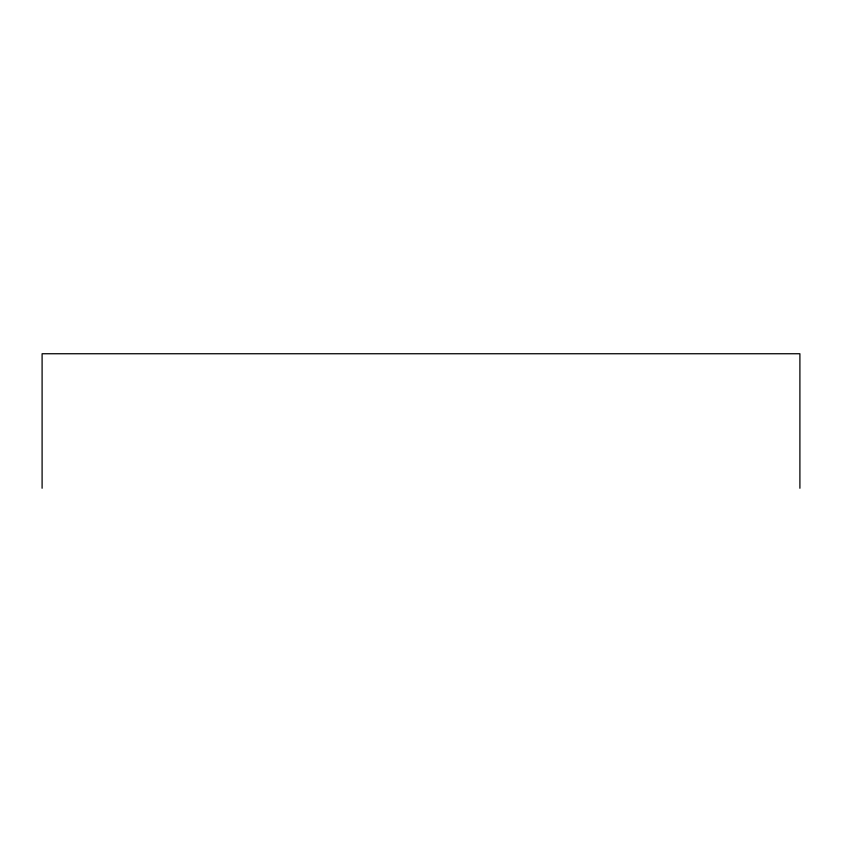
<?xml version="1.0" encoding="UTF-8"?>
<svg xmlns="http://www.w3.org/2000/svg" width="842" height="842" viewBox="0 0 842 842"><rect width="100%" height="100%" fill="white"/><g stroke="black" fill="none" stroke-linecap="round" stroke-linejoin="round"><path stroke-width="1.26" d="M799.9 488.255L799.9 353.745L42.1 353.745L42.1 488.255"/></g></svg>
